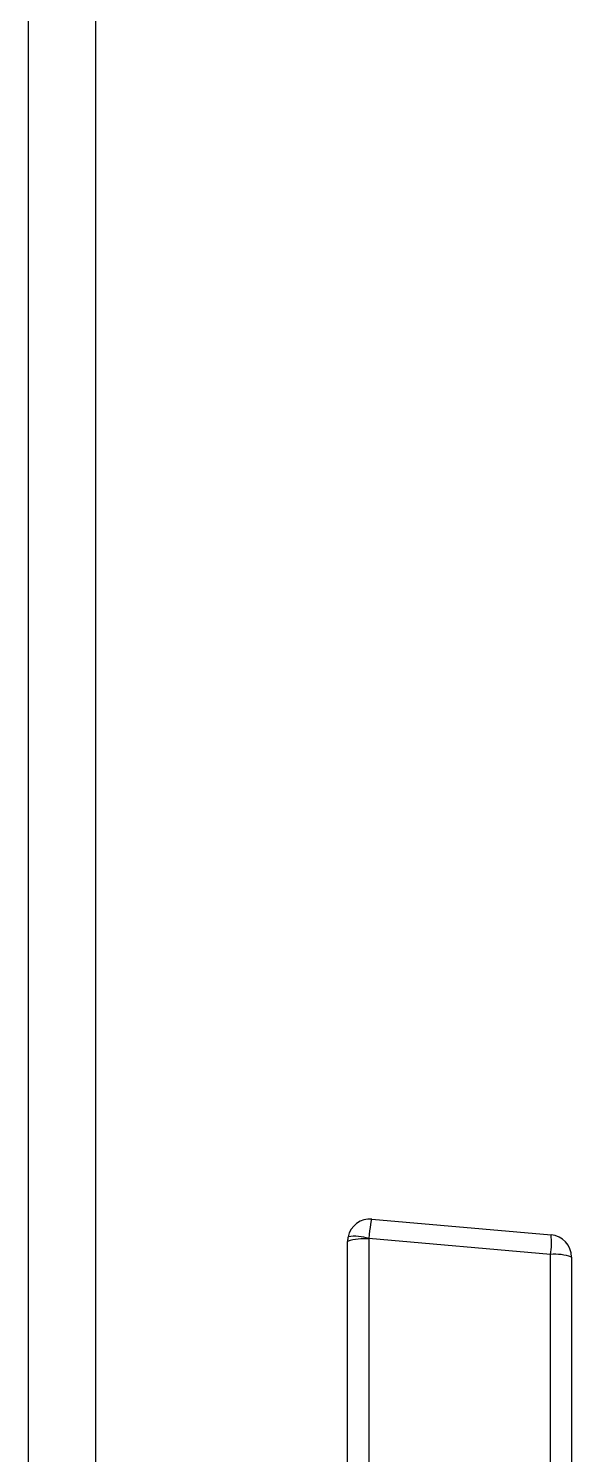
# Model space of a CAD drawing. Extents: x 8 to 113, y 1 to 87.
# Drawn here: x 52.708 to 54.224, y 39.081 to 43.062 of the extents above; entities that cross this region are included whole.
import ezdxf

# ---------------------------------------------------------------- set-up
doc = ezdxf.new("R2010")
doc.units = 0
doc.header["$MEASUREMENT"] = 0
doc.layers.add('OBJECT', color=7, linetype='CONTINUOUS')

msp = doc.modelspace()

# ---------------------------------------------------------------- linework, layer by layer
at = {"layer": 'OBJECT'}
for p, q in [((52.7083, 38.1818), (52.7083, 44.9982)), ((52.8963, 37.4432), (52.8963, 44.9982)), ((53.6673, 39.7385), (54.1673, 39.6948)), ((53.5993, 38.7308), (53.5993, 39.6763)), ((53.6582, 39.6825), (53.6582, 38.5509)), ((54.1662, 39.6396), (53.6583, 39.684)), ((54.1662, 38.5509), (54.1662, 39.6396)), ((54.2243, 39.6325), (54.2243, 38.5439))]:
    msp.add_line(p, q, dxfattribs=at)
for centre, radius, start, end in [((53.6618, 39.6763), 0.0625, 85, 168.19), ((53.9461, 39.6715), 0.2224, 351.741, 6.0016), ((54.1618, 39.6325), 0.0625, 0, 85), ((53.6618, 39.6763), 0.0625, 168.19, 180), ((53.6429, 39.5451), 0.1382, 83.669, 108.383), ((53.6191, 39.5678), 0.1227, 71.3497, 98.6502), ((53.6657, 39.6825), 0.0075, 168.19, 180), ((54.1798, 39.509), 0.1313, 70.1943, 95.9626)]:
    msp.add_arc(centre, radius, start, end, dxfattribs=at)
msp.add_ellipse((53.6618, 39.6763), major_axis=(0.0054, 0.0623), ratio=0.067136, start_param=0, end_param=1.451939, dxfattribs=at)

doc.saveas('drawing.dxf')
